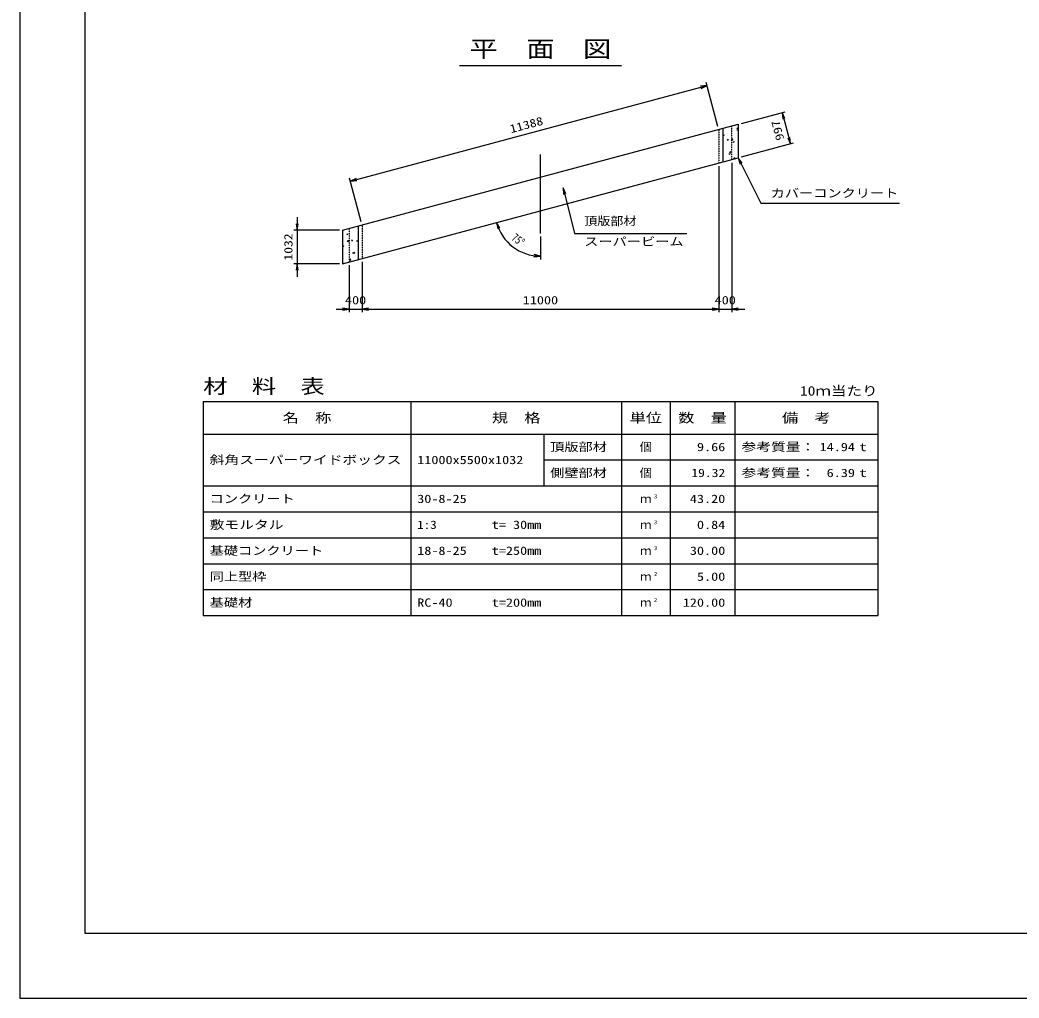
# Model space of a CAD drawing. Units: millimetres at full size. Extents: x 0 to 84100, y 0 to 59400.
# Drawn here: x 0 to 30809, y 0 to 30173 of the extents above; entities that cross this region are included whole.
import ezdxf
from ezdxf.enums import TextEntityAlignment as Align

# ---------------------------------------------------------------- set-up
doc = ezdxf.new("R2010")
doc.units = ezdxf.units.MM
doc.linetypes.add('CHAIN', pattern=[18.5, 12, -1.5, 3.5, -1.5])
doc.linetypes.add('DASHED_SPACED', pattern=[12, 6, -6])
for name, color, linetype, lineweight in [('0_2', 7, 'Continuous', 25), ('D-BMK', 2, 'CHAIN', 25), ('D-DCR-HCHn', 4, 'Continuous', 9), ('D-MTR-FRAM', 7, 'Continuous', 25), ('D-MTR-LINE', 7, 'Continuous', 25), ('D-STR-STRn', 1, 'Continuous', 25), ('D-STR-TXT', 7, 'Continuous', 25), ('D-TTL', 2, 'Continuous', 25), ('D-TTL-TXT', 7, 'Continuous', 25)]:
    doc.layers.add(name, color=color, linetype=linetype, lineweight=lineweight)
doc.layers.add('D-MTR', color=7, linetype='Continuous')
doc.layers.add('D-MTR-TXT', color=7, linetype='Continuous')
doc.styles.add('ＭＳ ゴシック', font='')
doc.styles.get('ＭＳ ゴシック').set_extended_font_data('MS Gothic')

# ---------------------------------------------------------------- blocks, each defined once
blk = doc.blocks.new('open_arrow')
at = {"color": 0, "linetype": 'Continuous', "lineweight": -2}
blk.add_lwpolyline([(7.5, 1.25), (0, 0), (7.5, -1.25)], dxfattribs=at)

msp = doc.modelspace()

# ---------------------------------------------------------------- linework, layer by layer
at = {"layer": '0_2'}
for p, q in [((10187.653, 25199.189), (21187.653, 28146.63)), ((21524.118, 26890.927), (21161.771, 28243.223)), ((22246.593, 26980.985), (23598.889, 27343.332)), ((23502.296, 27317.45), (23760.339, 26354.422)), ((22246.593, 25948.815), (23856.931, 26380.304)), ((21550, 25662.164), (21550, 21153.953)), ((21550, 25662.164), (21550, 21153.953)), ((21950, 25769.343), (21950, 21153.953)), ((10524.118, 23943.485), (10161.771, 25295.782)), ((8550, 24086.123), (8550, 22253.953)), ((9850, 23686.123), (8450, 23686.123)), ((16050, 23488.443), (16050, 22788.443)), ((9850, 22653.953), (8450, 22653.953)), ((10150, 22607.543), (10150, 21153.953)), ((10550, 22714.722), (10550, 21153.953)), ((10550, 22714.722), (10550, 21153.953)), ((9750, 21253.953), (10950, 21253.953)), ((10550, 21253.953), (21550, 21253.953)), ((21150, 21253.953), (22350, 21253.953))]:
    msp.add_line(p, q, dxfattribs=at)
msp.add_arc((16050, 24288.443), 1400, 195, 270, dxfattribs=at)
at = {"layer": 'D-BMK'}
msp.add_line((16050, 23588.443), (16050, 26020.613), dxfattribs=at)
at = {"layer": 'D-DCR-HCHn'}
for p, q in [((21746.786, 26847.063), (21772.331, 26844.828)), ((21772.521, 26844.696), (21770.893, 26853.522)), ((22106.331, 26815.63), (22130.821, 26844.817)), ((22106.335, 26815.606), (22136.699, 26812.95)), ((22136.889, 26812.816), (22131.015, 26844.659)), ((21681.671, 26614.568), (21717.241, 26628.222)), ((21681.715, 26614.505), (21706.984, 26597.461)), ((21707.009, 26597.467), (21717.309, 26628.165)), ((21950, 26485.863), (21976.649, 26513.637)), ((21982.271, 26465.333), (21976.659, 26513.577)), ((22108.504, 26778.414), (22144.073, 26792.068)), ((22108.548, 26778.351), (22133.817, 26761.307)), ((22133.842, 26761.313), (22144.142, 26792.011)), ((21812.448, 26465.395), (21836.939, 26494.581)), ((21812.453, 26465.371), (21842.817, 26462.714)), ((21843.004, 26462.582), (21837.13, 26494.425)), ((21937.081, 26472.4), (21950, 26485.863)), ((21937.13, 26472.3), (21950, 26470.304)), ((21950, 26470.304), (21982.31, 26465.293)), ((21984.901, 26410.037), (22020.47, 26423.691)), ((21984.944, 26409.975), (22010.213, 26392.931)), ((22010.237, 26392.937), (22020.538, 26423.635)), ((21861.298, 26041.66), (21896.867, 26055.314)), ((21861.34, 26041.599), (21886.609, 26024.555)), ((21882.935, 26083.281), (21907.426, 26112.468)), ((21882.938, 26083.258), (21913.302, 26080.601)), ((21886.633, 26024.561), (21896.933, 26055.259)), ((21913.487, 26080.468), (21907.613, 26112.311)), ((22004.431, 25893.463), (22043.999, 25934.7)), ((22004.479, 25893.364), (22026.755, 25889.91)), ((22048.533, 25895.745), (22044.008, 25934.642)), ((10169.787, 23745.015), (10181.774, 23743.966)), ((10181.95, 23743.905), (10181.182, 23748.068)), ((10078.427, 23560.135), (10113.996, 23573.789)), ((10078.477, 23560.076), (10103.746, 23543.032)), ((10103.769, 23543.033), (10114.069, 23573.731)), ((9954.823, 23191.758), (9990.393, 23205.412)), ((9954.873, 23191.7), (9980.142, 23174.656)), ((9980.164, 23174.657), (9990.465, 23205.355)), ((10090.56, 23338.733), (10130.128, 23379.971)), ((10090.6, 23338.661), (10135.78, 23331.654)), ((10135.747, 23331.674), (10130.135, 23379.918)), ((10221.867, 23364.532), (10246.358, 23393.718)), ((10221.896, 23364.509), (10252.26, 23361.853)), ((10252.433, 23361.791), (10246.559, 23393.634)), ((10381.656, 23355.604), (10417.226, 23369.258)), ((10381.706, 23355.546), (10406.975, 23338.501)), ((10406.997, 23338.503), (10417.298, 23369.201)), ((9950, 23040.533), (9952.475, 23043.483)), ((9950, 23012.351), (9958.377, 23011.618)), ((9958.548, 23011.558), (9952.674, 23043.401)), ((10157.91, 22759.796), (10197.477, 22801.034)), ((10203.097, 22752.738), (10197.485, 22800.983)), ((10258.053, 22987.227), (10293.623, 23000.881)), ((10258.102, 22987.17), (10283.371, 22970.126)), ((10283.393, 22970.127), (10293.693, 23000.825)), ((10292.354, 22982.418), (10316.844, 23011.605)), ((10292.382, 22982.396), (10322.746, 22979.74)), ((10322.915, 22979.677), (10317.042, 23011.52)), ((10157.949, 22759.725), (10203.129, 22752.718))]:
    msp.add_line(p, q, dxfattribs=at)
at = {"layer": 'D-MTR-FRAM'}
for p, q in [((5650, 18400), (26450, 18400)), ((5650, 18400), (5650, 11800)), ((26450, 18400), (26450, 11800)), ((5650, 11800), (26450, 11800))]:
    msp.add_line(p, q, dxfattribs=at)
at = {"layer": 'D-MTR-LINE'}
for p, q in [((12050, 18400), (12050, 11800)), ((18550, 18400), (18550, 11800)), ((20050, 18400), (20050, 11800)), ((22050, 18400), (22050, 11800)), ((5650, 17400), (26450, 17400)), ((16150, 17400), (16150, 15800)), ((16150, 16600), (26450, 16600)), ((5650, 15800), (26450, 15800)), ((5650, 15000), (26450, 15000)), ((5650, 14200), (26450, 14200)), ((5650, 13400), (26450, 13400)), ((5650, 12600), (26450, 12600))]:
    msp.add_line(p, q, dxfattribs=at)
at = {"layer": 'D-STR-STRn'}
for p, q in [((9950, 23686.123), (22150, 26955.103)), ((21670, 26826.488), (21670, 25794.317)), ((22150, 26955.103), (22150, 25922.933)), ((9950, 22653.953), (22150, 25922.933)), ((10430, 23814.739), (10430, 22782.569)), ((9950, 23686.123), (9950, 22653.953))]:
    msp.add_line(p, q, dxfattribs=at)
at = {"layer": 'D-STR-STRn', "linetype": 'DASHED_SPACED'}
for p, q in [((21950, 25869.343), (21950, 26901.514)), ((21550, 26794.334), (21550, 25762.164)), ((10150, 23739.713), (10150, 22707.543)), ((10550, 23846.893), (10550, 22814.722))]:
    msp.add_line(p, q, dxfattribs=at)
at = {"layer": 'D-STR-TXT'}
for points in [[(22150, 25922.933), (22850, 24522.933), (23050, 24522.933), (27120.812, 24522.933)], [(16750, 24992.093), (17100, 23588.443), (17300, 23588.443), (20562.437, 23588.443)]]:
    msp.add_lwpolyline(points, dxfattribs=at)
at = {"layer": 'D-TTL'}
for points in [[(0, 0), (84100, 0), (84100, 59400), (0, 59400)], [(2000, 2000), (82100, 2000), (82100, 57400), (2000, 57400)]]:
    msp.add_lwpolyline(points, close=True, dxfattribs=at)
at = {"layer": 'D-TTL-TXT'}
msp.add_line((13550, 28770), (18550, 28770), dxfattribs=at)

# ---------------------------------------------------------------- block references
at = {"layer": '0_2', "xscale": 26.7, "yscale": 26.7}
for p, rotation in [((21187.653, 28146.63), 195), ((23502.296, 27317.45), 285), ((23760.339, 26354.422), 105), ((10187.653, 25199.189), 15), ((8550, 23686.123), 90), ((14697.704, 23926.096), 289.1), ((16050, 22888.443), 175.9), ((8550, 22653.953), 270), ((10150, 21253.953), 180), ((21550, 21253.953), 180), ((21550, 21253.953), 180)]:
    msp.add_blockref('open_arrow', p, dxfattribs=dict(at, rotation=rotation))
for p in [(10550, 21253.953), (10550, 21253.953), (21950, 21253.953)]:
    msp.add_blockref('open_arrow', p, dxfattribs=at)
at = {"layer": 'D-STR-TXT', "xscale": 26.7, "yscale": 26.7}
for p, rotation in [((22150, 25922.933), 296.6), ((16750, 24992.093), 284)]:
    msp.add_blockref('open_arrow', p, dxfattribs=dict(at, rotation=rotation))

# ---------------------------------------------------------------- texts
at = {"layer": '0_2', "style": 'ＭＳ ゴシック'}
for s, rotation, width, p in [('11388', 15, 1.2, (15616.478, 26938.539)), ('997', 105, 1.2, (23365.688, 26764.761)), ('1032', 90, 1.2, (8275, 23170.038)), ('75°', 322.5, 0.8, (15365.143, 23395.921))]:
    msp.add_text(s, height=256.6, rotation=rotation, dxfattribs=dict(at, width=width)).set_placement(p, align=Align.MIDDLE_CENTER)
at = {"layer": '0_2', "style": 'ＭＳ ゴシック', "width": 1.25}
for s, p in [('400', (10350, 21528.953)), ('11000', (16050, 21528.953)), ('400', (21750, 21528.953))]:
    msp.add_text(s, height=256.6, dxfattribs=at).set_placement(p, align=Align.MIDDLE_CENTER)
at = {"layer": 'D-MTR', "style": 'ＭＳ ゴシック', "width": 1.25}
msp.add_text('材\u3000料\u3000表', height=439.9, dxfattribs=at).set_placement((5650, 18520), align=Align.BOTTOM_LEFT)
at = {"layer": 'D-MTR', "style": 'ＭＳ ゴシック', "width": 1.2}
msp.add_text('10ｍ当たり', height=293.3, dxfattribs=at).set_placement((26450, 18496.667), align=Align.BOTTOM_RIGHT)
at = {"layer": 'D-MTR-TXT', "style": 'ＭＳ ゴシック'}
for s, height, width, p in [('名\u3000称', 293.3, 1.25, (8850, 17900)), ('規\u3000格', 293.3, 1.25, (15300, 17900)), ('単位', 293.3, 1.25, (19300, 17900)), ('数\u3000量', 293.3, 1.25, (21050, 17900)), ('備\u3000考', 293.3, 1.25, (24250, 17900)), ('個', 256.6, 1.1, (19300, 17000)), ('個', 256.6, 1.1, (19300, 16200))]:
    msp.add_text(s, height=height, dxfattribs=dict(at, width=width)).set_placement(p, align=Align.MIDDLE_CENTER)
for s, width, p in [('頂版部材', 1.25, (16350, 17000)), ('参考質量：      t', 1.3, (22250, 17000)), ('斜角スーパーワイドボックス', 1.3, (5850, 16600)), ('11000x5500x1032', 1.25, (12250, 16600)), ('側壁部材', 1.25, (16350, 16200)), ('参考質量：      t', 1.3, (22250, 16200)), ('コンクリート', 1.25, (5850, 15400)), ('30-8-25', 1.25, (12250, 15400)), ('敷モルタル', 1.3, (5850, 14600)), ('1:3', 1.15, (12250, 14600)), ('t= 30mm', 1.25, (14550, 14600)), ('基礎コンクリート', 1.25, (5850, 13800)), ('18-8-25', 1.25, (12250, 13800)), ('t=250mm', 1.25, (14550, 13800)), ('同上型枠', 1.25, (5850, 13000)), ('基礎材', 1.25, (5850, 12200)), ('RC-40', 1.25, (12250, 12200)), ('t=200mm', 1.25, (14550, 12200))]:
    msp.add_text(s, height=256.6, dxfattribs=dict(at, width=width)).set_placement(p, align=Align.MIDDLE_LEFT)
for s, width, p in [('9.66', 1.25, (21750, 17000)), ('14.94', 1.25, (25750, 17000)), ('19.32', 1.2, (21750, 16200)), ('6.39', 1.25, (25750, 16200)), ('43.20', 1.25, (21750, 15400)), ('0.84', 1.25, (21750, 14600)), ('30.00', 1.25, (21750, 13800)), ('5.00', 1.25, (21750, 13000)), ('120.00', 1.25, (21750, 12200))]:
    msp.add_text(s, height=256.6, dxfattribs=dict(at, width=width)).set_placement(p, align=Align.MIDDLE_RIGHT)
for p in [(19300, 15400), (19300, 14600), (19300, 13800), (19300, 13000), (19300, 12200)]:
    msp.add_text('ｍ', height=256.6, dxfattribs=at).set_placement(p, align=Align.MIDDLE_CENTER)
at = {"layer": 'D-MTR-TXT', "style": 'ＭＳ ゴシック', "width": 1.15}
for s, p in [('3', (19550, 15376.667)), ('3', (19550, 14576.667)), ('3', (19550, 13776.667)), ('2', (19550, 12976.667)), ('2', (19550, 12176.667))]:
    msp.add_text(s, height=128.3, dxfattribs=at).set_placement(p, align=Align.BOTTOM_LEFT)
at = {"layer": 'D-STR-TXT', "style": 'ＭＳ ゴシック', "width": 1.25}
for s, p in [('カバーコンクリート', (23150, 24622.933)), ('スーパービーム', (17400, 23129.814))]:
    msp.add_text(s, height=256.6, dxfattribs=at).set_placement(p, align=Align.BOTTOM_LEFT)
at = {"layer": 'D-STR-TXT', "style": 'ＭＳ ゴシック', "width": 1.15}
msp.add_text('頂版部材\u3000\u3000\u3000\u3000', height=256.6, dxfattribs=at).set_placement((17400, 24097.072), align=Align.TOP_LEFT)
at = {"layer": 'D-TTL-TXT', "style": 'ＭＳ ゴシック', "width": 1.25}
msp.add_text('平\u3000面\u3000図', height=513.2, dxfattribs=at).set_placement((16050, 28870), align=Align.BOTTOM_CENTER)

doc.saveas('drawing.dxf')
